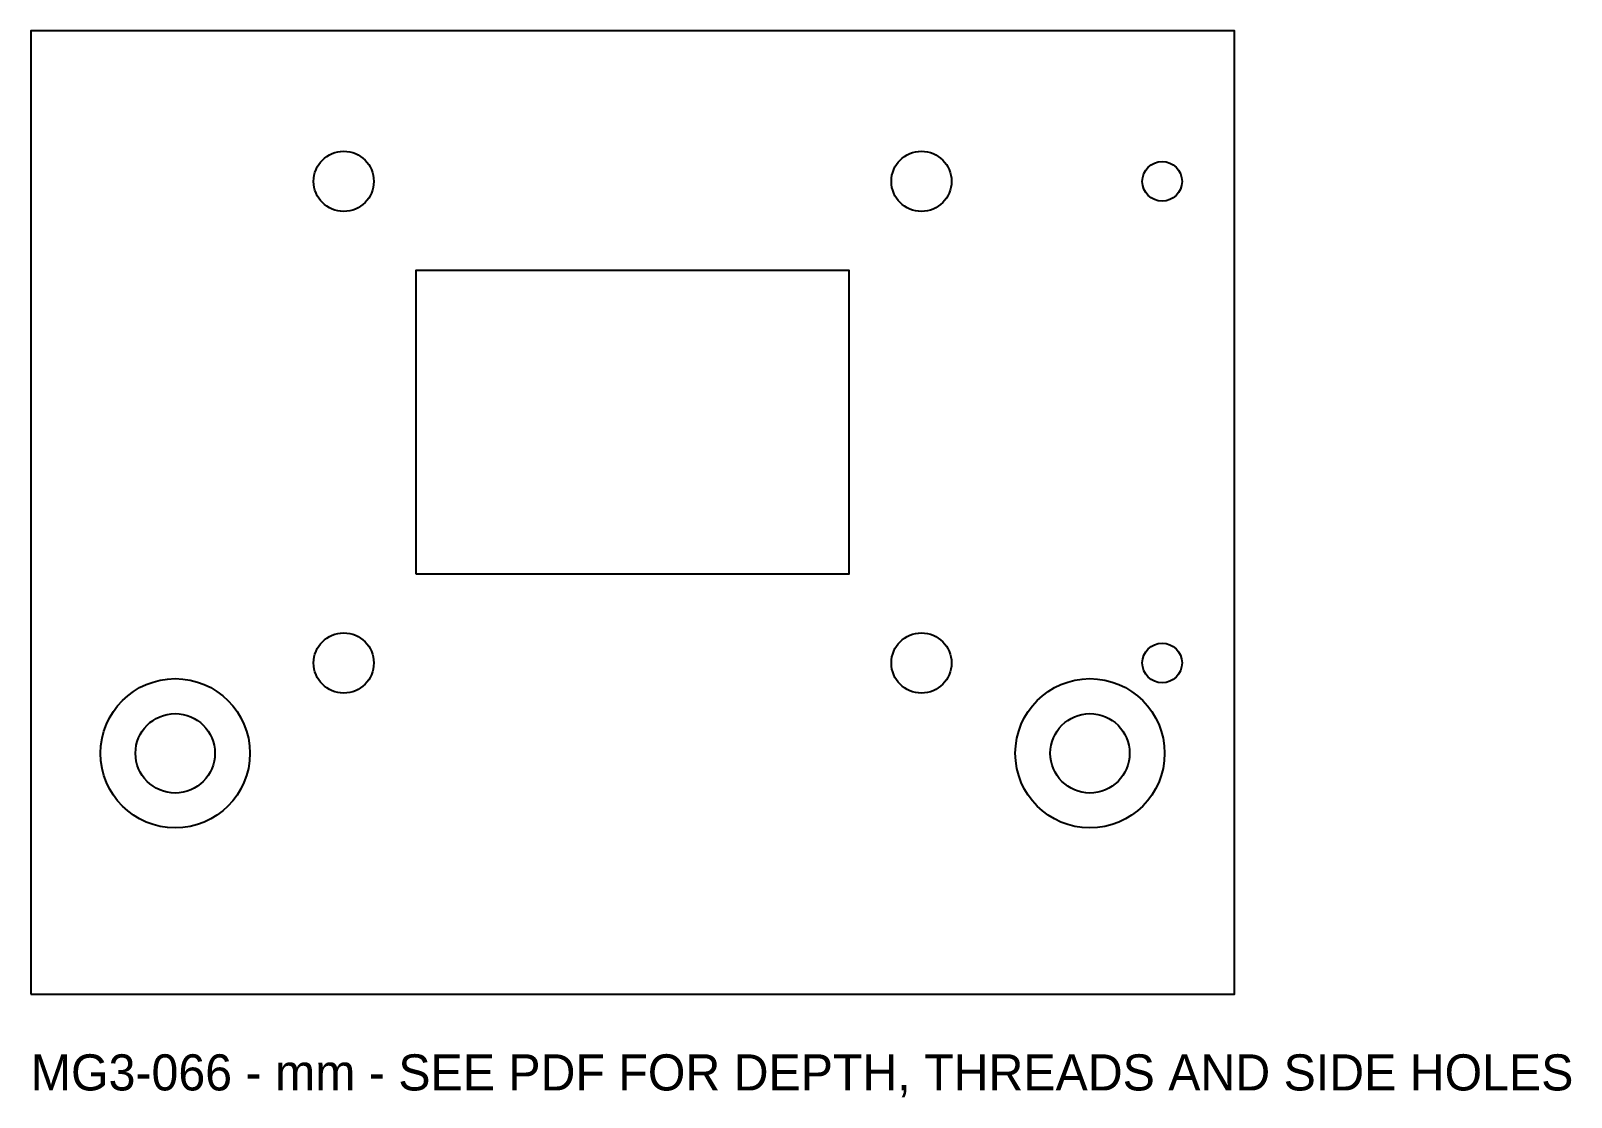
# Model space of a CAD drawing. Header units: millimetres. Extents: x 0 to 128, y -9 to 80.
import ezdxf

# ---------------------------------------------------------------- set-up
doc = ezdxf.new("R2010")
doc.units = ezdxf.units.MM
for name, color, linetype in [('NOTES', 2, 'Continuous'), ('OUTLINE', 7, 'Continuous'), ('REFERENCE_CSK', 5, 'Continuous'), ('TAP_PILOT', 1, 'Continuous'), ('THROUGH', 3, 'Continuous')]:
    doc.layers.add(name, color=color, linetype=linetype)

msp = doc.modelspace()

# ---------------------------------------------------------------- linework, layer by layer
at = {"layer": 'OUTLINE'}
for points in [[(0, 0), (100, 0), (100, 80), (0, 80)], [(32, 34.9), (68, 34.9), (68, 60.1), (32, 60.1)]]:
    msp.add_lwpolyline(points, close=True, dxfattribs=at)
at = {"layer": 'REFERENCE_CSK'}
for centre in [(12, 20), (88, 20)]:
    msp.add_circle(centre, 6.2, dxfattribs=at)
at = {"layer": 'TAP_PILOT'}
for centre, radius in [((26, 67.5), 2.5), ((74, 67.5), 2.5), ((94, 67.5), 1.65), ((26, 27.5), 2.5), ((74, 27.5), 2.5), ((94, 27.5), 1.65)]:
    msp.add_circle(centre, radius, dxfattribs=at)
at = {"layer": 'THROUGH'}
for centre in [(12, 20), (88, 20)]:
    msp.add_circle(centre, 3.3, dxfattribs=at)

# ---------------------------------------------------------------- texts
at = {"layer": 'NOTES'}
msp.add_text('MG3-066 - mm - SEE PDF FOR DEPTH, THREADS AND SIDE HOLES', height=3, dxfattribs=at).set_placement((0, -8))

doc.saveas('drawing.dxf')
